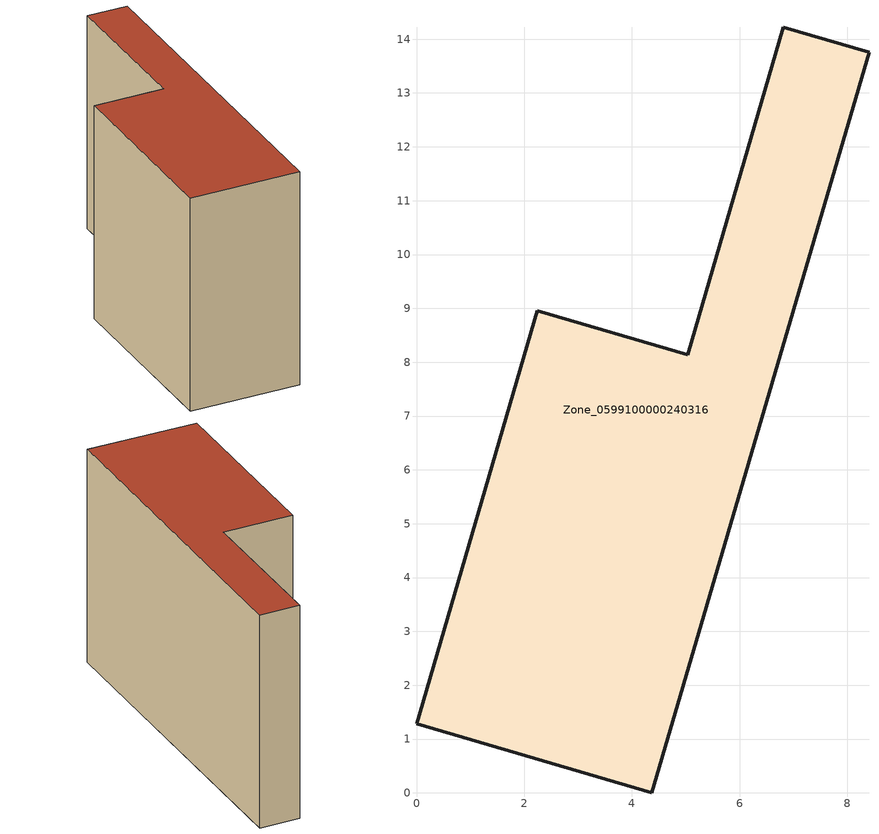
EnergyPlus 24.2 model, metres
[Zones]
Zone_0599100000240316
 floor ground (C_G): 0,1.29 2.24,8.95 5.04,8.13 6.81,14.22 8.4,13.76 4.37,0 z0
 wall outside (C_F): 2.24,8.95 0,1.29 4.37,0 8.4,13.76 6.81,14.22 5.04,8.13 2.24,8.95 z0:9.04
 roof outside (C_R): 8.4,13.76 6.81,14.22 5.04,8.13 2.24,8.95 0,1.29 4.37,0 z9.04
[BUILDING]
Pand.0599100000240316: North Axis=0; Terrain=City; Loads Convergence Tolerance Value=0.04; Temperature Convergence Tolerance Value=0.4; Solar Distribution=FullExterior; Maximum Number of Warmup Days=25; Minimum Number of Warmup Days=1
[Site:Location]
Rotterdam.The.Hague.AP_ZH_NLD Design_Conditions: Latitude=51.96; Longitude=4.45; Time Zone=1; Elevation=-4.5
[SITE:GROUNDTEMPERATURE:BUILDINGSURFACE]
18, 18, 18, 18, 18, 18, 18, 18, 18, 18, 18, 18
[MATERIAL] Thermal Absorptance=0.9; Solar Absorptance=0.7; Visible Absorptance=0.7
Name | Roughness | Thickness | Conductivity | Density | Specific Heat
G.TI.1946 | MediumSmooth | 0.15 | 1 | 540 | 1210
F.TI.1946 | Rough | 0.3 | 0.857143 | 1920 | 840
R.TI.1946 | MediumRough | 0.2 | 0.1 | 1500 | 1000
[CONSTRUCTION]
C_G: G.TI.1946
C_F: F.TI.1946
C_R: R.TI.1946
[ZONE]
Zone_0599100000240316: Type=1; Multiplier=1; Ceiling Height=Autocalculate; Volume=Autocalculate; Floor Area=autocalculate; Part of Total Floor Area=Yes
[ZONEINFILTRATION:DESIGNFLOWRATE]
Infil_Zone_0599100000240316: Zone or ZoneList or Space or SpaceList=Zone_0599100000240316; Schedule=AlwaysOn; Design Flow Rate Calculation Method=Flow/Area; Flow Rate per Floor Area=0.003; Constant Term Coefficient=1; Temperature Term Coefficient=0; Velocity Term Coefficient=0; Velocity Squared Term Coefficient=0
[HVACTEMPLATE:ZONE:IDEALLOADSAIRSYSTEM]
Zone_0599100000240316: Maximum Heating Supply Air Temperature=50; Minimum Cooling Supply Air Temperature=13; Maximum Heating Supply Air Humidity Ratio=0.0156; Minimum Cooling Supply Air Humidity Ratio=0.0077; Heating Limit=NoLimit; Cooling Limit=NoLimit; Dehumidification Control Type=ConstantSensibleHeatRatio; Cooling Sensible Heat Ratio=0.7; Dehumidification Setpoint=60; Humidification Control Type=None; Humidification Setpoint=30; Outdoor Air Method=None; Outdoor Air Flow Rate per Person=0.00944; Outdoor Air Flow Rate per Zone Floor Area=0; Outdoor Air Flow Rate per Zone=0; Demand Controlled Ventilation Type=None; Outdoor Air Economizer Type=NoEconomizer; Heat Recovery Type=None; Sensible Heat Recovery Effectiveness=0.7; Latent Heat Recovery Effectiveness=0.65
[ZONECONTROL:THERMOSTAT]
ThermostatControl_Zone_0599100000240316: Zone or ZoneList=Zone_0599100000240316; Control Type Schedule=DualSetpointControlType; Control 1=Thermostat_Zone_0599100000240316; Temperature Difference Between Cutout And Setpoint=0
[THERMOSTATSETPOINT:DUALSETPOINT]
Thermostat_Zone_0599100000240316: Heating Setpoint Temperature Schedule=HeatingSetpoint_Zone_0599100000240316; Cooling Setpoint Temperature Schedule=CoolingSetpoint_Zone_0599100000240316
[SCHEDULE:COMPACT]
HeatingSetpoint_Zone_0599100000240316: Through: 12/31, For: AllDays, Until: 24:00, 21
CoolingSetpoint_Zone_0599100000240316: Through: 12/31, For: AllDays, Until: 24:00, 24
DualSetpointControlType: Through: 12/31, For: AllDays, Until: 24:00, 4
AlwaysOn: Through: 12/31, For: AllDays, Until: 24:00, 1
